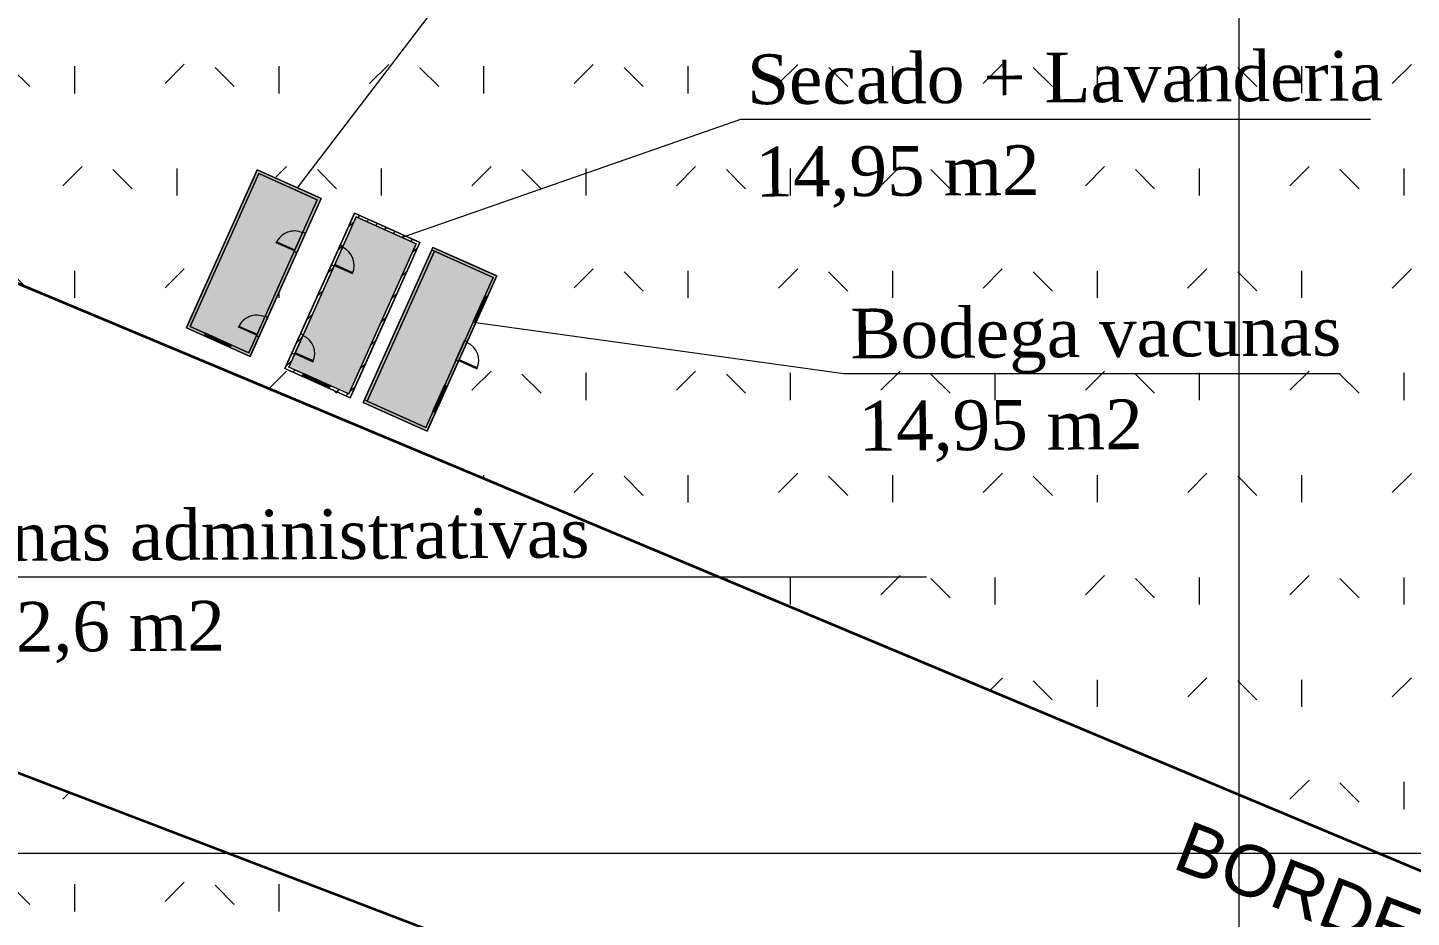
# Model space of a CAD drawing. Header units: metres. Extents: x -207 to 292, y -187 to 169.
# Drawn here: x 7.2 to 55.81, y 16.67 to 47.93 of the extents above; entities that cross this region are included whole.
import ezdxf

# ---------------------------------------------------------------- set-up
doc = ezdxf.new("R2010")
doc.units = ezdxf.units.M
for name, color, linetype, lineweight in [('A-DOOR', 7, 'Continuous', 9), ('A-FLOR', 7, 'Continuous', 9), ('A-FLOR-PATT', 7, 'Continuous', 9), ('A-GLAZ', 7, 'Continuous', 9), ('A-WALL', 7, 'Continuous', 9), ('ACHURADO', 7, 'Continuous', 9), ('BORDE CAMINO', 7, 'Continuous', 35), ('C-BLDG-PADS', 7, 'Continuous', 9), ('C-TOPO', 7, 'Continuous', 9), ('grilla', 7, 'Continuous', 9)]:
    doc.layers.add(name, color=color, linetype=linetype, lineweight=lineweight)
doc.layers.add('PR10-ARQ-PL-001-Emplazamiento-C-1_dwg', color=7, linetype='Continuous', lineweight=9, true_color=0x767676)
doc.layers.add('TEXTO', color=5, linetype='Continuous', lineweight=9, true_color=0x0000ff)
doc.styles.add('Arial', font='arial.ttf', dxfattribs={"height": 1.792988})
doc.styles.add('Times New Roman', font='times.ttf', dxfattribs={"height": 1.75})

# ---------------------------------------------------------------- blocks, each defined once
blk = doc.blocks.new('Ventana Fija Truebond QT - FCA_N_Ventana Fija 1_00 x 1_00-2126303-PLANTA EMPLAZAMIENTO ACTUALIZADO')
at = {"layer": 'A-GLAZ'}
for p, q in [((-0.5, 0.025), (-0.5, 0.022)), ((0.5, 0.025), (-0.5, 0.025)), ((-0.5, 0.025), (0.5, 0.025)), ((-0.5, 0.022), (-0.5, 0.025)), ((0.5, 0.022), (-0.5, 0.022)), ((0.5, 0.022), (-0.5, 0.022)), ((-0.499, 0.022), (-0.498, 0.024)), ((-0.498, 0.024), (-0.499, 0.022)), ((0.499, 0.022), (-0.499, 0.022)), ((-0.499, 0.022), (0.499, 0.022)), ((0.498, 0.024), (-0.498, 0.024)), ((0.498, 0.024), (-0.498, 0.024)), ((-0.496, 0.01), (-0.497, 0.008)), ((-0.497, 0.008), (-0.496, 0.01)), ((0.497, 0.008), (-0.497, 0.008)), ((0.497, 0.008), (-0.497, 0.008)), ((-0.496, 0.024), (-0.496, 0.01)), ((0.496, 0.024), (-0.496, 0.024)), ((-0.496, 0.024), (0.496, 0.024)), ((-0.496, 0.01), (-0.496, 0.024)), ((0.496, 0.01), (-0.496, 0.01)), ((-0.496, 0.01), (0.496, 0.01)), ((-0.494, 0.008), (-0.494, 0.009)), ((-0.494, 0.009), (-0.494, -0.001)), ((0.494, 0.009), (-0.494, 0.009)), ((-0.494, 0.009), (-0.494, 0.008)), ((-0.494, 0.009), (0.494, 0.009)), ((-0.494, -0.001), (-0.494, 0.009)), ((0.494, 0.008), (-0.494, 0.008)), ((-0.494, 0.008), (0.494, 0.008)), ((-0.485, 0.008), (-0.484, 0.009)), ((-0.484, 0.009), (-0.485, 0.008)), ((-0.485, 0), (-0.485, 0.008)), ((0.485, 0.008), (-0.485, 0.008)), ((-0.485, 0.008), (-0.485, 0)), ((-0.485, 0.008), (0.485, 0.008)), ((-0.484, -0.001), (-0.485, 0)), ((0.485, 0), (-0.485, 0)), ((-0.485, 0), (-0.484, -0.001)), ((-0.485, 0), (0.485, 0)), ((-0.484, 0.009), (-0.484, 0.008)), ((0.484, 0.009), (-0.484, 0.009)), ((-0.484, 0.009), (0.484, 0.009)), ((-0.484, 0.008), (-0.484, 0.009)), ((0.484, 0.008), (-0.484, 0.008)), ((0.484, 0.008), (-0.484, 0.008)), ((-0.482, 0.01), (-0.482, 0.024)), ((0.482, 0.024), (-0.482, 0.024)), ((0.482, 0.024), (-0.482, 0.024)), ((-0.482, 0.024), (-0.482, 0.01)), ((-0.481, 0.008), (-0.482, 0.01)), ((0.482, 0.01), (-0.482, 0.01)), ((-0.482, 0.01), (-0.481, 0.008)), ((-0.482, 0.01), (0.482, 0.01)), ((0.481, 0.008), (-0.481, 0.008)), ((-0.481, 0.008), (0.481, 0.008)), ((-0.465, 0.022), (-0.466, 0.022)), ((-0.466, 0.022), (-0.466, 0.018)), ((0.466, 0.022), (-0.466, 0.022)), ((-0.466, 0.022), (-0.465, 0.022)), ((-0.466, 0.022), (0.466, 0.022)), ((-0.466, 0.018), (-0.466, 0.022)), ((-0.466, -0.006), (-0.466, 0.018)), ((-0.466, 0.018), (-0.466, -0.006)), ((-0.466, 0.018), (0.466, 0.018)), ((-0.466, 0.018), (0.466, 0.018)), ((-0.466, 0.018), (-0.465, 0.017)), ((0.466, 0.018), (-0.466, 0.018)), ((-0.466, 0.018), (0.466, 0.018)), ((-0.465, 0.017), (-0.466, 0.018)), ((-0.465, 0.024), (-0.465, 0.022)), ((0.465, 0.024), (-0.465, 0.024)), ((-0.465, 0.024), (0.465, 0.024)), ((-0.465, 0.022), (-0.465, 0.024)), ((0.465, 0.022), (-0.465, 0.022)), ((-0.465, 0.022), (0.465, 0.022)), ((0.465, 0.017), (-0.465, 0.017)), ((0.465, 0.017), (-0.465, 0.017)), ((-0.463, 0.017), (-0.463, 0.018)), ((0.463, 0.018), (-0.463, 0.018)), ((0.463, 0.018), (-0.463, 0.018)), ((-0.463, 0.018), (-0.463, 0.017)), ((0.463, 0.017), (-0.463, 0.017)), ((-0.463, 0.017), (0.463, 0.017)), ((-0.462, 0.018), (-0.462, 0.016)), ((0.462, 0.018), (-0.462, 0.018)), ((-0.462, 0.018), (0.462, 0.018)), ((-0.462, 0.016), (-0.462, 0.018)), ((0.462, 0.016), (-0.462, 0.016)), ((0.462, 0.016), (-0.462, 0.016)), ((-0.461, 0.016), (-0.461, 0.018)), ((0.461, 0.018), (-0.461, 0.018)), ((0.461, 0.018), (-0.461, 0.018)), ((-0.461, 0.018), (-0.461, 0.016)), ((0.461, 0.016), (-0.461, 0.016)), ((-0.461, 0.016), (0.461, 0.016)), ((-0.46, 0.018), (-0.459, 0.016)), ((0.46, 0.018), (-0.46, 0.018)), ((-0.46, 0.018), (0.46, 0.018)), ((-0.459, 0.016), (-0.46, 0.018)), ((-0.458, 0.016), (-0.459, 0.018)), ((0.459, 0.018), (-0.459, 0.018)), ((0.459, 0.018), (-0.459, 0.018)), ((-0.459, 0.018), (-0.458, 0.016)), ((0.459, 0.016), (-0.459, 0.016)), ((0.459, 0.016), (-0.459, 0.016)), ((-0.458, 0.022), (-0.458, 0.025)), ((0.458, 0.025), (-0.458, 0.025)), ((0.458, 0.025), (-0.458, 0.025)), ((-0.458, 0.025), (-0.458, 0.022)), ((0.458, 0.022), (-0.458, 0.022)), ((-0.458, 0.022), (0.458, 0.022)), ((0.458, 0.016), (-0.458, 0.016)), ((-0.458, 0.016), (0.458, 0.016)), ((-0.455, 0.017), (-0.457, 0.022)), ((0.457, 0.022), (-0.457, 0.022)), ((0.457, 0.022), (-0.457, 0.022)), ((-0.457, 0.022), (-0.455, 0.017)), ((-0.457, 0.018), (-0.457, 0.017)), ((0.457, 0.018), (-0.457, 0.018)), ((-0.457, 0.018), (0.457, 0.018)), ((-0.457, 0.017), (-0.457, 0.018)), ((-0.457, 0.017), (-0.455, 0.017)), ((0.457, 0.017), (-0.457, 0.017)), ((-0.457, 0.017), (0.457, 0.017)), ((-0.455, 0.017), (-0.457, 0.017)), ((0.455, 0.017), (-0.455, 0.017)), ((-0.455, 0.017), (0.455, 0.017)), ((0.455, 0.017), (0.457, 0.022)), ((0.455, 0.017), (0.457, 0.022)), ((0.457, 0.017), (0.455, 0.017)), ((0.457, 0.017), (0.455, 0.017)), ((0.457, 0.018), (0.457, 0.017)), ((0.457, 0.018), (0.457, 0.017)), ((0.458, 0.022), (0.458, 0.025)), ((0.458, 0.022), (0.458, 0.025)), ((0.458, 0.016), (0.459, 0.018)), ((0.458, 0.016), (0.459, 0.018)), ((0.46, 0.018), (0.459, 0.016)), ((0.46, 0.018), (0.459, 0.016)), ((0.461, 0.016), (0.461, 0.018)), ((0.461, 0.016), (0.461, 0.018)), ((0.462, 0.018), (0.462, 0.016)), ((0.462, 0.018), (0.462, 0.016)), ((0.463, 0.017), (0.463, 0.018)), ((0.463, 0.017), (0.463, 0.018)), ((0.465, 0.024), (0.465, 0.022)), ((0.465, 0.024), (0.465, 0.022)), ((0.465, 0.022), (0.466, 0.022)), ((0.465, 0.022), (0.466, 0.022)), ((0.466, 0.018), (0.465, 0.017)), ((0.466, 0.018), (0.465, 0.017)), ((0.466, 0.022), (0.466, 0.018)), ((0.466, 0.022), (0.466, 0.018)), ((0.466, 0.018), (0.466, -0.006)), ((0.466, 0.018), (0.466, -0.006)), ((0.481, 0.008), (0.482, 0.01)), ((0.481, 0.008), (0.482, 0.01)), ((0.482, 0.01), (0.482, 0.024)), ((0.482, 0.01), (0.482, 0.024)), ((0.485, 0.008), (0.484, 0.009)), ((0.484, 0.009), (0.484, 0.008)), ((0.485, 0.008), (0.484, 0.009)), ((0.484, 0.009), (0.484, 0.008)), ((0.484, -0.001), (0.485, 0)), ((0.484, -0.001), (0.485, 0)), ((0.485, 0), (0.485, 0.008)), ((0.485, 0), (0.485, 0.008)), ((0.494, 0.008), (0.494, 0.009)), ((0.494, 0.009), (0.494, -0.001)), ((0.494, 0.008), (0.494, 0.009)), ((0.494, 0.009), (0.494, -0.001)), ((0.496, 0.024), (0.496, 0.01)), ((0.496, 0.024), (0.496, 0.01)), ((0.496, 0.01), (0.497, 0.008)), ((0.496, 0.01), (0.497, 0.008)), ((0.499, 0.022), (0.498, 0.024)), ((0.499, 0.022), (0.498, 0.024)), ((0.5, 0.025), (0.5, 0.022)), ((0.5, 0.025), (0.5, 0.022)), ((-0.5, -0.023), (-0.5, -0.025)), ((0.5, -0.023), (-0.5, -0.023)), ((-0.5, -0.023), (0.5, -0.023)), ((-0.5, -0.025), (-0.5, -0.023)), ((-0.5, -0.025), (0.5, -0.025)), ((0.5, -0.025), (-0.5, -0.025)), ((-0.499, -0.024), (-0.499, -0.023)), ((0.499, -0.023), (-0.499, -0.023)), ((0.499, -0.023), (-0.499, -0.023)), ((-0.499, -0.023), (-0.499, -0.024)), ((0.499, -0.024), (-0.499, -0.024)), ((-0.499, -0.024), (0.499, -0.024)), ((-0.497, 0), (-0.496, -0.002)), ((0.497, 0), (-0.497, 0)), ((-0.497, 0), (0.497, 0)), ((-0.496, -0.002), (-0.497, 0)), ((-0.496, -0.002), (-0.496, -0.024)), ((0.496, -0.002), (-0.496, -0.002)), ((-0.496, -0.002), (0.496, -0.002)), ((-0.496, -0.024), (-0.496, -0.002)), ((0.496, -0.024), (-0.496, -0.024)), ((0.496, -0.024), (-0.496, -0.024)), ((-0.494, -0.001), (-0.494, 0)), ((0.494, 0), (-0.494, 0)), ((0.494, 0), (-0.494, 0)), ((-0.494, 0), (-0.494, -0.001)), ((0.494, -0.001), (-0.494, -0.001)), ((-0.494, -0.001), (0.494, -0.001)), ((-0.484, 0), (-0.484, -0.001)), ((0.484, 0), (-0.484, 0)), ((-0.484, 0), (0.484, 0)), ((-0.484, -0.001), (-0.484, 0)), ((0.484, -0.001), (-0.484, -0.001)), ((-0.484, -0.001), (0.484, -0.001)), ((-0.482, -0.004), (-0.481, 0)), ((-0.481, 0), (-0.482, -0.004)), ((0.482, -0.004), (-0.482, -0.004)), ((-0.482, -0.004), (0.482, -0.004)), ((0.481, 0), (-0.481, 0)), ((0.481, 0), (-0.481, 0)), ((-0.481, -0.007), (-0.479, -0.006)), ((-0.479, -0.006), (-0.481, -0.007)), ((-0.48, -0.009), (-0.481, -0.007)), ((0.481, -0.007), (-0.481, -0.007)), ((-0.481, -0.007), (-0.48, -0.009)), ((-0.481, -0.007), (0.481, -0.007)), ((-0.478, -0.01), (-0.48, -0.009)), ((0.48, -0.009), (-0.48, -0.009)), ((-0.48, -0.009), (-0.478, -0.01)), ((-0.48, -0.009), (0.48, -0.009)), ((-0.479, -0.006), (-0.479, -0.007)), ((0.479, -0.006), (-0.479, -0.006)), ((-0.479, -0.006), (0.479, -0.006)), ((-0.479, -0.007), (-0.479, -0.006)), ((-0.479, -0.007), (-0.477, -0.007)), ((0.479, -0.007), (-0.479, -0.007)), ((-0.479, -0.007), (0.479, -0.007)), ((-0.477, -0.007), (-0.479, -0.007)), ((0.478, -0.01), (-0.478, -0.01)), ((-0.478, -0.01), (0.478, -0.01)), ((-0.478, -0.025), (-0.477, -0.025)), ((0.478, -0.025), (-0.478, -0.025)), ((-0.478, -0.025), (0.478, -0.025)), ((-0.477, -0.025), (-0.478, -0.025)), ((-0.477, -0.007), (-0.477, -0.004)), ((0.477, -0.004), (-0.477, -0.004)), ((0.477, -0.004), (-0.477, -0.004)), ((-0.477, -0.004), (-0.477, -0.007)), ((0.477, -0.007), (-0.477, -0.007)), ((-0.477, -0.007), (0.477, -0.007)), ((-0.477, -0.025), (-0.477, -0.025)), ((0.477, -0.025), (-0.477, -0.025)), ((0.477, -0.025), (-0.477, -0.025)), ((0.477, -0.025), (-0.477, -0.025)), ((-0.477, -0.025), (0.477, -0.025)), ((-0.477, -0.025), (-0.477, -0.025)), ((-0.466, -0.006), (-0.468, -0.007)), ((-0.468, -0.007), (-0.466, -0.006)), ((-0.468, -0.007), (-0.468, -0.007)), ((0.468, -0.007), (-0.468, -0.007)), ((-0.468, -0.007), (-0.462, -0.01)), ((0.468, -0.007), (-0.468, -0.007)), ((-0.468, -0.007), (0.468, -0.007)), ((-0.468, -0.007), (-0.468, -0.007)), ((-0.468, -0.007), (0.468, -0.007)), ((-0.462, -0.01), (-0.468, -0.007)), ((-0.465, -0.006), (-0.466, -0.005)), ((-0.466, -0.005), (-0.466, -0.006)), ((0.466, -0.005), (-0.466, -0.005)), ((-0.466, -0.005), (-0.465, -0.006)), ((-0.466, -0.005), (0.466, -0.005)), ((-0.466, -0.006), (-0.466, -0.005)), ((-0.466, -0.006), (0.466, -0.006)), ((0.466, -0.006), (-0.466, -0.006)), ((0.466, -0.006), (-0.466, -0.006)), ((-0.466, -0.006), (0.466, -0.006)), ((-0.465, -0.006), (-0.465, -0.006)), ((0.465, -0.006), (-0.465, -0.006)), ((0.465, -0.006), (-0.465, -0.006)), ((-0.465, -0.006), (0.465, -0.006)), ((-0.465, -0.006), (-0.465, -0.006)), ((-0.465, -0.006), (0.465, -0.006)), ((-0.462, -0.005), (-0.462, -0.006)), ((0.462, -0.005), (-0.462, -0.005)), ((-0.462, -0.005), (0.462, -0.005)), ((-0.462, -0.006), (-0.462, -0.005)), ((0.462, -0.006), (-0.462, -0.006)), ((0.462, -0.006), (-0.462, -0.006)), ((0.462, -0.01), (-0.462, -0.01)), ((0.462, -0.01), (-0.462, -0.01)), ((-0.46, -0.006), (-0.46, -0.005)), ((0.46, -0.005), (-0.46, -0.005)), ((0.46, -0.005), (-0.46, -0.005)), ((-0.46, -0.005), (-0.46, -0.006)), ((0.46, -0.006), (-0.46, -0.006)), ((-0.46, -0.006), (0.46, -0.006)), ((-0.457, -0.006), (-0.458, -0.006)), ((0.458, -0.006), (-0.458, -0.006)), ((0.458, -0.006), (-0.458, -0.006)), ((-0.458, -0.006), (-0.457, -0.006)), ((-0.458, -0.025), (-0.458, -0.01)), ((0.458, -0.01), (-0.458, -0.01)), ((0.458, -0.01), (-0.458, -0.01)), ((-0.458, -0.01), (-0.458, -0.025)), ((0.458, -0.025), (-0.458, -0.025)), ((-0.458, -0.025), (0.458, -0.025)), ((-0.457, -0.01), (-0.456, -0.006)), ((0.457, -0.006), (-0.457, -0.006)), ((-0.456, -0.006), (-0.457, -0.01)), ((-0.457, -0.006), (0.457, -0.006)), ((0.457, -0.01), (-0.457, -0.01)), ((-0.457, -0.01), (0.457, -0.01)), ((0.456, -0.006), (-0.456, -0.006)), ((0.456, -0.006), (-0.456, -0.006)), ((0.457, -0.01), (0.456, -0.006)), ((0.457, -0.01), (0.456, -0.006)), ((0.457, -0.006), (0.458, -0.006)), ((0.457, -0.006), (0.458, -0.006)), ((0.458, -0.025), (0.458, -0.01)), ((0.458, -0.025), (0.458, -0.01)), ((0.46, -0.006), (0.46, -0.005)), ((0.46, -0.006), (0.46, -0.005)), ((0.462, -0.005), (0.462, -0.006)), ((0.462, -0.005), (0.462, -0.006)), ((0.468, -0.007), (0.462, -0.01)), ((0.468, -0.007), (0.462, -0.01)), ((0.465, -0.006), (0.466, -0.005)), ((0.465, -0.006), (0.466, -0.005)), ((0.465, -0.006), (0.465, -0.006)), ((0.465, -0.006), (0.465, -0.006)), ((0.466, -0.005), (0.466, -0.006)), ((0.466, -0.005), (0.466, -0.006)), ((0.466, -0.006), (0.468, -0.007)), ((0.466, -0.006), (0.468, -0.007)), ((0.468, -0.007), (0.468, -0.007)), ((0.468, -0.007), (0.468, -0.007)), ((0.477, -0.007), (0.477, -0.004)), ((0.477, -0.007), (0.477, -0.004)), ((0.479, -0.007), (0.477, -0.007)), ((0.479, -0.007), (0.477, -0.007)), ((0.478, -0.025), (0.477, -0.025)), ((0.477, -0.025), (0.477, -0.025)), ((0.478, -0.025), (0.477, -0.025)), ((0.477, -0.025), (0.477, -0.025)), ((0.478, -0.01), (0.48, -0.009)), ((0.478, -0.01), (0.48, -0.009)), ((0.481, -0.007), (0.479, -0.006)), ((0.479, -0.006), (0.479, -0.007)), ((0.481, -0.007), (0.479, -0.006)), ((0.479, -0.006), (0.479, -0.007)), ((0.48, -0.009), (0.481, -0.007)), ((0.48, -0.009), (0.481, -0.007)), ((0.482, -0.004), (0.481, 0)), ((0.482, -0.004), (0.481, 0)), ((0.484, 0), (0.484, -0.001)), ((0.484, 0), (0.484, -0.001)), ((0.494, -0.001), (0.494, 0)), ((0.494, -0.001), (0.494, 0)), ((0.497, 0), (0.496, -0.002)), ((0.497, 0), (0.496, -0.002)), ((0.496, -0.002), (0.496, -0.024)), ((0.496, -0.002), (0.496, -0.024)), ((0.499, -0.024), (0.499, -0.023)), ((0.499, -0.024), (0.499, -0.023)), ((0.5, -0.023), (0.5, -0.025)), ((0.5, -0.023), (0.5, -0.025))]:
    blk.add_line(p, q, dxfattribs=at)
blk = doc.blocks.new('M_Door-Interior-Single-Flush_Panel-Wood - 700 x 2100mm Container-2126936-PLANTA EMPLAZAMIENTO ACTUALIZADO')
at = {"layer": 'A-DOOR'}
for p, q in [((0.35, 0.746825), (0.315, 0.746825)), ((0.315, 0.746825), (0.315, 0.046825)), ((0.35, 0.046825), (0.35, 0.746825)), ((0.315, 0.046825), (0.35, 0.046825))]:
    blk.add_line(p, q, dxfattribs=at)
blk.add_arc((0.35, 0.046825), 0.7, 90, 180, dxfattribs=at)
blk = doc.blocks.new('M_Door-Interior-Single-Flush_Panel-Wood - 700 x 2100mm Container-2127009-PLANTA EMPLAZAMIENTO ACTUALIZADO')
at = {"layer": 'A-DOOR'}
for p, q in [((0.315, -0.046825), (0.35, -0.046825)), ((0.315, -0.746825), (0.315, -0.046825)), ((0.35, -0.046825), (0.35, -0.746825)), ((0.35, -0.746825), (0.315, -0.746825))]:
    blk.add_line(p, q, dxfattribs=at)
blk.add_arc((0.35, -0.046825), 0.7, 180, 270, dxfattribs=at)
blk = doc.blocks.new('YADRAN_LASQUEMAS_ARQ_MO_005_E01_rvt-1-PLANTA EMPLAZAMIENTO ACTUALIZADO')
at = {"layer": 'A-FLOR-PATT', "lineweight": 5, "true_color": 0xc0c0c0}
h = blk.add_hatch(color=9, dxfattribs=at)
h.paths.add_polyline_path([(15.019, 36.371), (17.51, 41.926), (15.268, 42.931), (12.777, 37.376), (14.724, 36.503)])
h.paths.add_polyline_path([(14.968, 36.503), (12.909, 37.427), (15.319, 42.799), (17.378, 41.876), (15.017, 36.611)])
blk.add_hatch(color=9, dxfattribs=at).paths.add_polyline_path([(14.968, 36.503), (17.378, 41.876), (15.319, 42.799), (12.909, 37.427)])
h = blk.add_hatch(color=9, dxfattribs=at)
h.paths.add_polyline_path([(21.235, 33.748), (23.681, 39.203), (21.44, 40.208), (18.993, 34.754)])
h.paths.add_polyline_path([(18.483, 35.057), (20.848, 40.329), (18.739, 41.275), (16.374, 36.003), (17.474, 35.509)])
at = {"layer": 'A-FLOR'}
for p, q in [((12.777, 37.376), (15.268, 42.931)), ((15.268, 42.931), (12.777, 37.376)), ((12.909, 37.427), (15.319, 42.799)), ((15.319, 42.799), (12.909, 37.427)), ((15.268, 42.931), (17.51, 41.926)), ((17.51, 41.926), (15.268, 42.931)), ((15.319, 42.799), (17.378, 41.876)), ((17.378, 41.876), (15.319, 42.799)), ((17.378, 41.876), (14.968, 36.503)), ((14.968, 36.503), (17.378, 41.876)), ((17.51, 41.926), (15.019, 36.371)), ((15.019, 36.371), (17.51, 41.926)), ((16.374, 36.003), (18.739, 41.275)), ((18.739, 41.275), (16.374, 36.003)), ((16.374, 36.003), (18.739, 41.275)), ((18.739, 41.275), (16.374, 36.003)), ((18.739, 41.275), (20.848, 40.329)), ((20.848, 40.329), (18.739, 41.275)), ((18.739, 41.275), (20.848, 40.329)), ((20.848, 40.329), (18.739, 41.275)), ((20.848, 40.329), (18.483, 35.057)), ((18.483, 35.057), (20.848, 40.329)), ((20.848, 40.329), (18.483, 35.057)), ((18.483, 35.057), (20.848, 40.329)), ((18.993, 34.754), (21.44, 40.208)), ((21.44, 40.208), (18.993, 34.754)), ((21.44, 40.208), (18.993, 34.754)), ((19.034, 34.845), (21.399, 40.117)), ((21.399, 40.117), (21.44, 40.208)), ((21.44, 40.208), (23.681, 39.203)), ((23.681, 39.203), (21.44, 40.208)), ((21.44, 40.208), (23.59, 39.244)), ((23.681, 39.203), (21.44, 40.208)), ((23.681, 39.203), (21.235, 33.748)), ((21.235, 33.748), (23.681, 39.203)), ((21.235, 33.748), (23.681, 39.203)), ((23.681, 39.203), (21.276, 33.84)), ((23.59, 39.244), (23.681, 39.203)), ((14.968, 36.503), (12.909, 37.427)), ((12.909, 37.427), (14.968, 36.503)), ((15.019, 36.371), (12.777, 37.376)), ((12.777, 37.376), (15.019, 36.371)), ((18.483, 35.057), (16.374, 36.003)), ((16.374, 36.003), (18.483, 35.057)), ((18.483, 35.057), (16.374, 36.003)), ((16.374, 36.003), (18.483, 35.057)), ((18.993, 34.754), (19.034, 34.845)), ((21.235, 33.748), (18.993, 34.754)), ((18.993, 34.754), (21.235, 33.748)), ((21.235, 33.748), (18.993, 34.754)), ((18.993, 34.754), (21.235, 33.748)), ((21.276, 33.84), (21.235, 33.748))]:
    blk.add_line(p, q, dxfattribs=at)
at = {"layer": 'A-WALL'}
for p, q in [((15.228, 42.84), (12.818, 37.468)), ((12.818, 37.468), (15.228, 42.84)), ((12.909, 37.427), (15.319, 42.799)), ((15.319, 42.799), (12.909, 37.427)), ((15.228, 42.84), (15.268, 42.931)), ((15.268, 42.931), (15.228, 42.84)), ((17.419, 41.967), (15.268, 42.931)), ((15.268, 42.931), (17.419, 41.967)), ((15.319, 42.799), (17.378, 41.876)), ((17.378, 41.876), (15.319, 42.799)), ((17.378, 41.876), (14.968, 36.503)), ((14.968, 36.503), (17.378, 41.876)), ((15.059, 36.462), (17.51, 41.926)), ((17.51, 41.926), (15.059, 36.462)), ((17.419, 41.967), (17.51, 41.926)), ((17.51, 41.926), (17.419, 41.967)), ((18.647, 41.316), (16.283, 36.044)), ((16.283, 36.044), (18.647, 41.316)), ((18.647, 41.316), (18.688, 41.407)), ((18.688, 41.407), (18.647, 41.316)), ((20.888, 40.42), (18.688, 41.407)), ((18.688, 41.407), (20.888, 40.42)), ((16.374, 36.003), (18.739, 41.275)), ((18.739, 41.275), (16.374, 36.003)), ((18.739, 41.275), (20.848, 40.329)), ((20.848, 40.329), (18.739, 41.275)), ((16.564, 40.06), (16.871, 40.745)), ((16.871, 40.745), (16.564, 40.06)), ((16.655, 40.02), (16.962, 40.704)), ((16.962, 40.704), (16.655, 40.02)), ((16.871, 40.745), (16.962, 40.704)), ((16.871, 40.745), (16.962, 40.704)), ((18.574, 35.016), (20.98, 40.379)), ((20.98, 40.379), (18.574, 35.016)), ((20.888, 40.42), (20.98, 40.379)), ((20.98, 40.379), (20.888, 40.42)), ((16.655, 40.02), (16.564, 40.06)), ((16.564, 40.06), (16.655, 40.02)), ((17.873, 39.589), (18.18, 40.274)), ((18.18, 40.274), (17.873, 39.589)), ((17.964, 39.548), (18.271, 40.233)), ((18.271, 40.233), (17.964, 39.548)), ((18.271, 40.233), (18.18, 40.274)), ((18.18, 40.274), (18.271, 40.233)), ((20.848, 40.329), (18.483, 35.057)), ((18.483, 35.057), (20.848, 40.329)), ((21.399, 40.117), (19.034, 34.845)), ((19.034, 34.845), (21.399, 40.117)), ((19.126, 34.804), (21.49, 40.076)), ((21.49, 40.076), (19.126, 34.804)), ((21.399, 40.117), (21.44, 40.208)), ((21.399, 40.117), (21.44, 40.208)), ((21.399, 40.117), (21.49, 40.076)), ((23.59, 39.244), (21.44, 40.208)), ((21.44, 40.208), (23.59, 39.244)), ((21.49, 40.076), (23.549, 39.153)), ((23.549, 39.153), (21.49, 40.076)), ((17.964, 39.548), (17.873, 39.589)), ((17.873, 39.589), (17.964, 39.548)), ((23.549, 39.153), (21.184, 33.881)), ((21.184, 33.881), (23.549, 39.153)), ((21.276, 33.84), (23.681, 39.203)), ((23.681, 39.203), (21.276, 33.84)), ((23.59, 39.244), (23.681, 39.203)), ((23.59, 39.244), (23.681, 39.203)), ((23.26, 38.507), (22.85, 37.595)), ((22.85, 37.595), (23.26, 38.507)), ((23.351, 38.467), (22.942, 37.554)), ((22.942, 37.554), (23.351, 38.467)), ((23.26, 38.507), (23.351, 38.467)), ((23.351, 38.467), (23.26, 38.507)), ((12.777, 37.376), (12.818, 37.468)), ((12.818, 37.468), (12.777, 37.376)), ((14.968, 36.503), (12.909, 37.427)), ((12.909, 37.427), (14.968, 36.503)), ((15.236, 37.099), (15.543, 37.784)), ((15.543, 37.784), (15.236, 37.099)), ((15.327, 37.059), (15.634, 37.743)), ((15.634, 37.743), (15.327, 37.059)), ((15.543, 37.784), (15.634, 37.743)), ((15.543, 37.784), (15.634, 37.743)), ((22.942, 37.554), (22.85, 37.595)), ((22.942, 37.554), (22.85, 37.595)), ((12.777, 37.376), (15.019, 36.371)), ((15.019, 36.371), (12.777, 37.376)), ((13.404, 37.095), (13.445, 37.187)), ((13.445, 37.187), (13.404, 37.095)), ((13.404, 37.095), (14.316, 36.686)), ((14.316, 36.686), (13.404, 37.095)), ((13.445, 37.187), (14.357, 36.777)), ((14.357, 36.777), (13.445, 37.187)), ((15.327, 37.059), (15.236, 37.099)), ((15.236, 37.099), (15.327, 37.059)), ((16.484, 36.491), (16.791, 37.176)), ((16.791, 37.176), (16.484, 36.491)), ((16.575, 36.45), (16.882, 37.135)), ((16.882, 37.135), (16.575, 36.45)), ((16.882, 37.135), (16.791, 37.176)), ((16.791, 37.176), (16.882, 37.135)), ((14.357, 36.777), (14.316, 36.686)), ((14.357, 36.777), (14.316, 36.686)), ((15.059, 36.462), (15.019, 36.371)), ((15.019, 36.371), (15.059, 36.462)), ((16.575, 36.45), (16.484, 36.491)), ((16.484, 36.491), (16.575, 36.45)), ((22.245, 36.246), (22.552, 36.93)), ((22.552, 36.93), (22.245, 36.246)), ((22.337, 36.205), (22.643, 36.889)), ((22.643, 36.889), (22.337, 36.205)), ((22.643, 36.889), (22.552, 36.93)), ((22.552, 36.93), (22.643, 36.889)), ((16.242, 35.952), (16.283, 36.044)), ((16.283, 36.044), (16.242, 35.952)), ((18.483, 35.057), (16.374, 36.003)), ((16.374, 36.003), (18.483, 35.057)), ((22.337, 36.205), (22.245, 36.246)), ((22.245, 36.246), (22.337, 36.205)), ((16.242, 35.952), (18.533, 34.925)), ((18.533, 34.925), (16.242, 35.952)), ((16.848, 35.68), (16.889, 35.772)), ((16.848, 35.68), (16.889, 35.772)), ((17.761, 35.271), (16.848, 35.68)), ((16.848, 35.68), (17.761, 35.271)), ((17.802, 35.362), (16.889, 35.772)), ((16.889, 35.772), (17.802, 35.362)), ((17.802, 35.362), (17.761, 35.271)), ((17.761, 35.271), (17.802, 35.362)), ((18.574, 35.016), (18.533, 34.925)), ((18.533, 34.925), (18.574, 35.016)), ((21.849, 35.361), (21.439, 34.449)), ((21.439, 34.449), (21.849, 35.361)), ((21.94, 35.32), (21.531, 34.408)), ((21.531, 34.408), (21.94, 35.32)), ((21.849, 35.361), (21.94, 35.32)), ((21.94, 35.32), (21.849, 35.361)), ((18.993, 34.754), (19.034, 34.845)), ((18.993, 34.754), (19.034, 34.845)), ((18.993, 34.754), (21.235, 33.748)), ((21.235, 33.748), (18.993, 34.754)), ((19.126, 34.804), (19.034, 34.845)), ((21.184, 33.881), (19.126, 34.804)), ((19.126, 34.804), (21.184, 33.881)), ((21.531, 34.408), (21.439, 34.449)), ((21.531, 34.408), (21.439, 34.449)), ((21.276, 33.84), (21.235, 33.748)), ((21.276, 33.84), (21.235, 33.748))]:
    blk.add_line(p, q, dxfattribs=at)
at = {"layer": 'A-DOOR', "lineweight": 9, "rotation": 245.8434647352038}
for name, p in [('M_Door-Interior-Single-Flush_Panel-Wood - 700 x 2100mm Container-2127009-PLANTA EMPLAZAMIENTO ACTUALIZADO', (16.76, 40.383)), ('M_Door-Interior-Single-Flush_Panel-Wood - 700 x 2100mm Container-2126936-PLANTA EMPLAZAMIENTO ACTUALIZADO', (18.075, 39.91)), ('M_Door-Interior-Single-Flush_Panel-Wood - 700 x 2100mm Container-2127009-PLANTA EMPLAZAMIENTO ACTUALIZADO', (15.432, 37.422)), ('M_Door-Interior-Single-Flush_Panel-Wood - 700 x 2100mm Container-2126936-PLANTA EMPLAZAMIENTO ACTUALIZADO', (16.686, 36.812)), ('M_Door-Interior-Single-Flush_Panel-Wood - 700 x 2100mm Container-2126936-PLANTA EMPLAZAMIENTO ACTUALIZADO', (22.447, 36.566))]:
    blk.add_blockref(name, p, dxfattribs=at)
at = {"layer": 'A-GLAZ', "lineweight": 9}
for p, rotation in [((23.101, 38.031), 245.8434647352038), ((13.881, 36.936), 335.8434647352037), ((17.325, 35.521), 155.8434647352037), ((21.69, 34.885), 245.8434647352038)]:
    blk.add_blockref('Ventana Fija Truebond QT - FCA_N_Ventana Fija 1_00 x 1_00-2126303-PLANTA EMPLAZAMIENTO ACTUALIZADO', p, dxfattribs=dict(at, rotation=rotation))
blk = doc.blocks.new('PR10-ARQ-PL-001-Emplazamiento-C-1_dwg-674643-PLANTA EMPLAZAMIENTO ACTUALIZADO')
at = {"lineweight": 9, "true_color": 0x0000ff}
h = blk.add_hatch(dxfattribs=at)
h.set_pattern_fill('FP_4', color=5, style=0, pattern_type=2)
h.set_pattern_definition([(45, (0, 0), (-0.2245064, 0.2245064), [])])
h.paths.add_polyline_path([(18.533, 34.925), (20.98, 40.379), (18.688, 41.407), (16.242, 35.952), (18.483, 34.947)])
h.paths.add_polyline_path([(18.483, 35.057), (16.374, 36.003), (18.739, 41.275), (20.848, 40.329), (18.686, 35.509)])
at = {"layer": 'ACHURADO'}
h = blk.add_hatch(dxfattribs=at)
h.set_pattern_fill('FP_1', color=256, style=0, pattern_type=2)
h.set_pattern_definition([(90, (-655750.258, -5498481.082), (-3.592, 3.592), [0.9525, -6.232]), (45, (-655750.258, -5498481.082), (-3.5921024484, 3.5921024484), [0.9525, -4.127]), (135, (-655750.258, -5498481.082), (-3.5921024484, -3.5921024484), [0.9525, -4.127])])
h.paths.add_polyline_path([(59.041, -16.039), (59.364, -16.033), (59.687, -16.016), (60.008, -15.986), (60.647, -15.89), (60.963, -15.823), (61.276, -15.745), (61.586, -15.654), (61.893, -15.552), (62.195, -15.438), (62.493, -15.313), (62.785, -15.176), (63.072, -15.028), (63.354, -14.87), (63.629, -14.701), (63.929, -14.498), (64.158, -14.331), (64.412, -14.131), (64.658, -13.922), (64.896, -13.704), (65.124, -13.389), (65.342, -13.067), (65.748, -12.404), (65.934, -12.064), (66.111, -11.717), (66.276, -11.365), (66.43, -11.009), (66.573, -10.647), (66.704, -10.282), (66.824, -9.912), (66.932, -9.539), (67.114, -8.783), (67.186, -8.401), (67.247, -8.017), (67.296, -7.632), (67.332, -7.245), (67.357, -6.857), (67.369, -6.469), (67.369, -6.08), (67.357, -5.692), (67.333, -5.304), (67.296, -4.917), (67.248, -4.531), (67.145, -4.229), (67.031, -3.931), (66.905, -3.637), (66.768, -3.349), (66.62, -3.066), (66.46, -2.79), (66.289, -2.52), (66.108, -2.257), (65.917, -2.001), (65.716, -1.754), (65.505, -1.514), (65.285, -1.283), (65.055, -1.06), (64.817, -0.847), (64.571, -0.644), (64.318, -0.45), (64.056, -0.267), (63.788, -0.094), (63.513, 0.068), (63.231, 0.219), (62.944, 0.359), (62.652, 0.487), (62.355, 0.604), (62.053, 0.709), (61.748, 0.802), (61.439, 0.883), (5.169, 22.379), (4.873, 21.694), (5.024, 21.629), (4.838, 21.197), (4.475, 21.353), (4.661, 21.785), (5.064, 22.42), (-8.141, 27.464), (-11.428, 19.295), (-11.308, 19.263), (-10.055, 22.413), (17.624, 11.442), (13.769, 2.141), (23.162, -1.582), (22.598, -2.976), (22.412, -2.902), (22.901, -1.694), (13.506, 2.03), (17.362, 11.331), (-9.943, 22.154), (-11.202, 18.99), (-12.658, 19.567), (-15.42, 12.653), (12.68, 1.43), (12.748, 1.614), (12.594, 1.671), (12.757, 2.112), (13.128, 1.975), (12.965, 1.534), (12.865, 1.357), (13.051, 1.282), (13.056, 1.293), (18.049, -1.169), (18.54, -1.447), (19.037, -1.715), (19.539, -1.974), (20.045, -2.224), (20.557, -2.464), (21.072, -2.694), (21.592, -2.915), (22.116, -3.125), (22.643, -3.326), (56.499, -15.638), (56.809, -15.73), (57.121, -15.811), (57.437, -15.879), (57.755, -15.936), (58.075, -15.98), (58.396, -16.012), (58.719, -16.031)])
h.paths.add_polyline_path([(59.435, -14.371), (59.32, -14.791), (59.507, -14.398), (59.652, -14.451), (59.815, -14.011), (59.445, -13.873), (59.281, -14.314)])
h.paths.add_polyline_path([(59.169, -15.31), (59.097, -15.283), (59.474, -14.266), (59.451, -14.243), (59.426, -14.184), (59.426, -14.151), (59.45, -14.091), (59.5, -14.051), (59.531, -14.042), (59.596, -14.048), (59.624, -14.063), (59.666, -14.112), (59.678, -14.176), (59.657, -14.237), (59.609, -14.279), (59.546, -14.293), (59.47, -14.498)])
h.paths.add_polyline_path([(4.383, 63.836), (3.539, 60.674), (-14.168, 65.398), (-13.344, 68.488), (-11.308, 67.954)])
h.paths.add_polyline_path([(74.079, 11.515), (74.419, 11.517), (74.759, 11.532), (75.098, 11.559), (75.436, 11.598), (75.773, 11.649), (76.107, 11.712), (76.439, 11.787), (76.768, 11.874), (77.093, 11.974), (77.415, 12.084), (77.732, 12.207), (78.045, 12.34), (78.353, 12.485), (78.655, 12.641), (78.952, 12.808), (79.242, 12.985), (79.803, 13.371), (80.072, 13.579), (80.334, 13.796), (87.871, 25.73), (88.01, 26.122), (88.137, 26.518), (88.253, 26.918), (88.357, 27.321), (88.448, 27.727), (88.528, 28.135), (88.596, 28.545), (88.651, 28.958), (88.695, 29.371), (88.726, 29.786), (88.745, 30.202), (88.752, 30.618), (88.747, 31.034), (88.729, 31.449), (88.699, 31.864), (88.657, 32.278), (88.602, 32.691), (88.536, 33.101), (88.457, 33.51), (88.367, 33.916), (88.264, 34.319), (88.15, 34.719), (88.024, 35.116), (87.886, 35.509), (87.738, 35.897), (87.577, 36.28), (87.405, 36.659), (87.223, 37.033), (87.029, 37.401), (86.824, 37.764), (86.297, 38.565), (86.017, 38.954), (85.727, 39.337), (85.428, 39.711), (85.118, 40.078), (84.799, 40.436), (84.471, 40.786), (84.133, 41.127), (83.787, 41.459), (83.432, 41.781), (83.069, 42.094), (82.698, 42.398), (82.318, 42.692), (81.931, 42.975), (81.537, 43.249), (81.136, 43.512), (80.728, 43.764), (80.313, 44.005), (79.466, 44.455), (79.034, 44.662), (78.596, 44.859), (77.219, 45.433), (76.281, 45.811), (75.338, 46.178), (74.048, 46.657), (72.639, 47.151), (71.523, 47.529), (70.56, 47.838), (69.324, 48.214), (67.648, 48.694), (66.591, 48.976), (65.641, 49.218), (64.706, 49.444), (63.72, 49.67), (62.731, 49.884), (61.74, 50.086), (60.746, 50.276), (59.75, 50.454), (58.645, 50.636), (57.752, 50.773), (56.75, 50.915), (47.138, 52.618), (4.383, 63.836), (4.455, 64.106), (-13.253, 68.83), (-13.344, 68.488), (-37.173, 74.741), (-37.73, 74.868), (-38.29, 74.983), (-38.852, 75.087), (-39.416, 75.178), (-39.983, 75.257), (-40.55, 75.324), (-41.119, 75.379), (-41.689, 75.422), (-42.26, 75.452), (-42.831, 75.47), (-43.403, 75.476), (-43.974, 75.469), (-44.546, 75.451), (-45.116, 75.42), (-45.686, 75.377), (-46.29, 75.317), (-46.823, 75.254), (-47.389, 75.174), (-47.953, 75.083), (-48.515, 74.979), (-49.075, 74.863), (-49.632, 74.735), (-50.186, 74.595), (-50.737, 74.444), (-51.285, 74.28), (-51.829, 74.105), (-52.369, 73.919), (-53.282, 73.572), (-53.437, 73.511), (-53.964, 73.29), (-54.486, 73.057), (-55.004, 72.814), (-55.515, 72.559), (-56.744, 71.906), (-57.096, 71.695), (-57.441, 71.473), (-57.779, 71.241), (-58.11, 70.999), (-58.433, 70.746), (-58.748, 70.483), (-59.055, 70.211), (-59.353, 69.929), (-59.642, 69.638), (-59.922, 69.339), (-60.454, 68.714), (-60.704, 68.39), (-60.945, 68.058), (-61.176, 67.718), (-61.395, 67.372), (-61.604, 67.019), (-61.802, 66.66), (-61.87, 66.421), (-61.925, 66.178), (-61.969, 65.934), (-62.001, 65.687), (-62.02, 65.44), (-62.027, 65.191), (-62.022, 64.943), (-62.005, 64.695), (-61.975, 64.448), (-61.933, 64.203), (-61.88, 63.961), (-61.814, 63.721), (-61.736, 63.485), (-61.647, 63.253), (-61.546, 63.026), (-61.435, 62.804), (-61.312, 62.588), (-61.179, 62.378), (-61.036, 62.175), (-60.883, 61.979), (-60.72, 61.792), (-60.549, 61.612), (-60.368, 61.441), (-50.261, 51.92), (-50.001, 51.703), (-49.733, 51.495), (-49.459, 51.296), (-49.178, 51.107), (-48.891, 50.927), (-48.598, 50.756), (-48.299, 50.596), (-47.995, 50.446), (-47.687, 50.305), (-47.373, 50.176), (-47.056, 50.057), (-46.735, 49.949), (-46.41, 49.851), (-36.452, 46.747), (-35.977, 46.589), (-35.734, 46.527), (-35.489, 46.476), (-35.241, 46.437), (-34.992, 46.409), (-34.742, 46.393), (-34.491, 46.388), (-34.241, 46.395), (-33.991, 46.414), (-33.742, 46.445), (-33.495, 46.487), (-33.25, 46.54), (-32.77, 46.681), (-32.535, 46.769), (-32.304, 46.867), (-32.078, 46.975), (-31.858, 47.094), (-31.643, 47.224), (-31.45, 47.401), (-31.249, 47.57), (-31.041, 47.729), (-30.825, 47.877), (-30.602, 48.016), (-30.373, 48.143), (-30.138, 48.26), (-29.898, 48.365), (-29.653, 48.459), (-29.404, 48.541), (-29.152, 48.611), (-28.896, 48.67), (-28.638, 48.716), (-28.378, 48.749), (-28.117, 48.771), (-27.855, 48.78), (-27.593, 48.776), (-27.331, 48.76), (-27.07, 48.732), (-24.049, 48.124), (-23.556, 49.669), (-25.589, 50.294), (-22.166, 61.011), (-15.021, 58.813), (-18.448, 48.083), (-20.309, 48.655), (-20.499, 48.062), (-5.734, 43.445), (-2.274, 54.307), (4.216, 52.278), (0.775, 41.473), (44.657, 23.108), (70.133, 12.433), (70.443, 12.292), (70.757, 12.162), (71.076, 12.044), (71.4, 11.937), (71.726, 11.843), (72.056, 11.759), (72.389, 11.688), (72.724, 11.629), (73.061, 11.583), (73.399, 11.548), (73.739, 11.525)])
h.paths.add_polyline_path([(21.235, 33.748), (18.993, 34.754), (19.006, 34.782), (18.943, 34.811), (21.382, 40.36), (23.596, 39.341), (23.56, 39.258), (23.681, 39.203), (21.238, 33.756)])
h.paths.add_polyline_path([(18.447, 34.97), (16.233, 35.988), (18.672, 41.537), (20.887, 40.519), (20.81, 40.346), (20.848, 40.329), (18.483, 35.052)])
h.paths.add_polyline_path([(15.019, 36.371), (12.777, 37.376), (13.084, 38.06), (15.244, 42.974), (17.51, 41.926), (15.032, 36.401)])
h.paths.add_polyline_path([(2.765, 57.283), (1.587, 57.283), (1.592, 57.399), (1.609, 57.513), (1.637, 57.625), (1.676, 57.735), (1.726, 57.839), (1.785, 57.938), (1.854, 58.031), (1.932, 58.117), (2.018, 58.195), (2.111, 58.263), (2.21, 58.323), (2.314, 58.372), (2.423, 58.411), (2.535, 58.439), (2.65, 58.456), (2.765, 58.456), (2.765, 57.399)])
h.paths.add_polyline_path([(2.765, 56.104), (2.765, 57.283), (3.944, 57.283), (3.939, 57.168), (3.922, 57.053), (3.894, 56.941), (3.85, 56.822), (3.805, 56.727), (3.746, 56.628), (3.677, 56.535), (3.599, 56.45), (3.513, 56.372), (3.42, 56.303), (3.321, 56.244), (3.217, 56.194), (3.108, 56.155), (2.995, 56.127), (2.881, 56.11)])
at = {"lineweight": 9, "flags": 128}
blk.add_lwpolyline([(18.688, 41.407), (20.98, 40.379), (18.533, 34.925), (16.242, 35.952)], close=True, dxfattribs=at)
at = {"layer": 'BORDE CAMINO'}
blk.add_line((61.439, 0.883), (-16.689, 30.73), dxfattribs=at)
at = {"layer": 'BORDE CAMINO', "flags": 128}
blk.add_lwpolyline([(70.133, 12.433), (36.605, 26.482), (0.775, 41.473)], dxfattribs=at)
at = {"layer": 'C-BLDG-PADS', "flags": 128}
blk.add_lwpolyline([(18.688, 41.407), (20.98, 40.379), (18.533, 34.925), (16.242, 35.952)], close=True, dxfattribs=at)
at = {"layer": 'C-TOPO', "flags": 128}
for points in [[(5.067, 39.677), (7.289, 38.747), (8.601, 38.198), (9.126, 37.979), (15.621, 35.262), (18.753, 33.951), (19.34, 33.705), (21.549, 32.781), (28.417, 29.908), (28.741, 29.772), (30.556, 29.013), (30.585, 29.001), (32.269, 28.296), (32.286, 28.289), (34.283, 27.454), (35.481, 26.952), (35.496, 26.947), (36.605, 26.482), (41.522, 24.422), (41.659, 24.365), (41.698, 24.348), (56.147, 18.294)], [(5.067, 39.677), (7.289, 38.747), (8.601, 38.198), (9.126, 37.979), (15.621, 35.262), (18.753, 33.951), (19.34, 33.705), (21.549, 32.781), (28.417, 29.908), (28.741, 29.772), (30.556, 29.013), (30.585, 29.001), (32.269, 28.296), (32.286, 28.289), (34.283, 27.454), (35.481, 26.952), (35.496, 26.947), (36.605, 26.482), (41.522, 24.422), (41.659, 24.365), (41.698, 24.348), (56.147, 18.294)], [(6.438, 21.895), (8.293, 21.186), (9.624, 20.677), (10.095, 20.497), (11.984, 19.776), (13.503, 19.195), (13.943, 19.027), (18.329, 17.352), (18.491, 17.29), (20.992, 16.334)], [(20.992, 16.334), (18.491, 17.29), (18.329, 17.352), (13.943, 19.027), (13.503, 19.195), (11.984, 19.776), (10.095, 20.497), (9.624, 20.677), (8.293, 21.186), (6.438, 21.895), (5.097, 22.407), (-6.351, 26.781), (-6.527, 26.848), (-10.017, 28.181), (-10.174, 28.241), (-11.139, 28.61), (-14.455, 29.876), (-15.923, 30.437), (-16.689, 30.73), (-16.696, 30.713), (-17.098, 29.706)]]:
    blk.add_lwpolyline(points, dxfattribs=at)
blk.add_lwpolyline([(20.98, 40.379), (18.688, 41.407), (20.072, 40.786), (20.98, 40.379), (19.249, 36.52), (18.533, 34.925), (16.242, 35.952), (18.688, 41.407), (16.242, 35.952), (18.688, 41.407), (20.072, 40.786), (20.98, 40.379), (19.249, 36.52), (18.533, 34.925), (16.242, 35.952), (18.533, 34.925), (19.249, 36.52), (20.98, 40.379), (20.072, 40.786), (18.688, 41.407), (16.242, 35.952), (18.533, 34.925)], close=True, dxfattribs=at)
at = {"layer": 'grilla'}
for p, q in [((49.742, 166.258), (49.742, -186.737)), ((-14.071, 18.918), (240.531, 18.918))]:
    blk.add_line(p, q, dxfattribs=at)
at = {"layer": 'TEXTO', "flags": 128}
for points in [[(43.297, 51.752), (23.887, 51.752), (16.674, 42.302)], [(54.374, 44.695), (32.247, 44.695), (20.353, 40.551)], [(53.305, 35.764), (35.87, 35.764), (22.944, 37.56)], [(38.774, 28.617), (0.944, 28.617), (-11.371, 25.74)]]:
    blk.add_lwpolyline(points, dxfattribs=at)
at = {"layer": 'TEXTO', "attachment_point": 1}
for s, insert, char_height, width, rotation, line_spacing_factor, style in [('Secado + Lavanderia', (32.47, 46.985), 1.75, 26.58114, 0.3432, 1.029793, 'Times New Roman'), ('14,95 m2', (32.759, 43.74), 1.75, 11.91644, 0.3432, 1.029793, 'Times New Roman'), ('Bodega vacunas', (36.094, 38.055), 1.75, 20.53497, 0.3432, 1.029793, 'Times New Roman'), ('14,95 m2', (36.382, 34.81), 1.75, 11.91644, 0.3432, 1.029793, 'Times New Roman'), ('Oficinas administrativas', (1.168, 30.908), 1.75, 30.69253, 0.3432, 1.029793, 'Times New Roman'), ('182,6 m2', (4.141, 27.734), 1.75, 11.91644, 0.3432, 1.029793, 'Times New Roman'), ('BORDE CAMINO', (48.003, 20.091), 1.79299, 20.93604, 338.919, 0.941778, 'Arial')]:
    blk.add_mtext(s, dxfattribs=dict(at, insert=insert, char_height=char_height, width=width, rotation=rotation, line_spacing_factor=line_spacing_factor, style=style))

msp = doc.modelspace()

# ---------------------------------------------------------------- linework, layer by layer
at = {"layer": 'C-BLDG-PADS'}
for p, q in [((12.777, 37.376), (15.268, 42.931)), ((15.268, 42.931), (17.51, 41.926)), ((17.51, 41.926), (15.019, 36.371)), ((16.242, 35.952), (18.688, 41.407)), ((18.688, 41.407), (20.98, 40.379)), ((20.98, 40.379), (18.533, 34.925)), ((18.993, 34.754), (21.44, 40.208)), ((21.44, 40.208), (23.681, 39.203)), ((23.681, 39.203), (21.235, 33.748)), ((15.019, 36.371), (12.777, 37.376)), ((18.533, 34.925), (16.242, 35.952)), ((21.235, 33.748), (18.993, 34.754))]:
    msp.add_line(p, q, dxfattribs=at)
at = {"layer": 'C-TOPO'}
for p, q in [((12.777, 37.376), (15.268, 42.931)), ((15.268, 42.931), (12.777, 37.376)), ((15.268, 42.931), (15.077, 42.504)), ((15.268, 42.931), (15.077, 42.504)), ((17.51, 41.926), (15.268, 42.931)), ((15.629, 42.769), (15.268, 42.931)), ((15.629, 42.769), (15.268, 42.931)), ((17.51, 41.926), (15.268, 42.931)), ((15.077, 42.504), (12.777, 37.376)), ((15.077, 42.504), (12.777, 37.376)), ((17.51, 41.926), (15.629, 42.769)), ((17.51, 41.926), (15.629, 42.769)), ((17.51, 41.926), (15.019, 36.371)), ((15.019, 36.371), (17.51, 41.926)), ((15.019, 36.371), (17.51, 41.926)), ((17.51, 41.926), (15.019, 36.371)), ((18.688, 41.407), (16.242, 35.952)), ((18.688, 41.407), (16.242, 35.952)), ((18.688, 41.407), (16.242, 35.952)), ((18.688, 41.407), (16.242, 35.952)), ((18.688, 41.407), (20.072, 40.786)), ((20.072, 40.786), (18.688, 41.407)), ((20.072, 40.786), (18.688, 41.407)), ((18.688, 41.407), (20.98, 40.379)), ((18.533, 34.925), (20.98, 40.379)), ((20.98, 40.379), (19.249, 36.52)), ((19.249, 36.52), (20.98, 40.379)), ((19.249, 36.52), (20.98, 40.379)), ((20.072, 40.786), (20.98, 40.379)), ((20.98, 40.379), (20.072, 40.786)), ((20.98, 40.379), (20.072, 40.786)), ((21.44, 40.208), (18.993, 34.754)), ((21.44, 40.208), (18.993, 34.754)), ((21.44, 40.208), (18.993, 34.754)), ((21.44, 40.208), (18.993, 34.754)), ((21.44, 40.208), (21.605, 40.134)), ((21.605, 40.134), (21.44, 40.208)), ((21.605, 40.134), (21.44, 40.208)), ((21.44, 40.208), (23.681, 39.203)), ((21.605, 40.134), (23.11, 39.459)), ((23.11, 39.459), (21.605, 40.134)), ((23.11, 39.459), (21.605, 40.134)), ((5.067, 39.677), (7.289, 38.747)), ((7.289, 38.747), (5.067, 39.677)), ((23.11, 39.459), (23.681, 39.203)), ((23.681, 39.203), (23.11, 39.459)), ((23.681, 39.203), (23.11, 39.459)), ((21.235, 33.748), (23.681, 39.203)), ((23.681, 39.203), (22.363, 36.264)), ((22.363, 36.264), (23.681, 39.203)), ((22.363, 36.264), (23.681, 39.203)), ((7.289, 38.747), (8.601, 38.198)), ((8.601, 38.198), (7.289, 38.747)), ((8.601, 38.198), (9.126, 37.979)), ((9.126, 37.979), (8.601, 38.198)), ((9.126, 37.979), (15.621, 35.262)), ((15.621, 35.262), (9.126, 37.979)), ((15.019, 36.371), (12.777, 37.376)), ((12.777, 37.376), (15.019, 36.371)), ((12.777, 37.376), (15.019, 36.371)), ((12.777, 37.376), (15.019, 36.371)), ((19.249, 36.52), (18.533, 34.925)), ((18.533, 34.925), (19.249, 36.52)), ((18.533, 34.925), (19.249, 36.52)), ((22.363, 36.264), (21.235, 33.748)), ((21.235, 33.748), (22.363, 36.264)), ((21.235, 33.748), (22.363, 36.264)), ((18.533, 34.925), (16.242, 35.952)), ((16.242, 35.952), (18.533, 34.925)), ((16.242, 35.952), (18.533, 34.925)), ((16.242, 35.952), (18.533, 34.925)), ((15.621, 35.262), (18.753, 33.951)), ((18.753, 33.951), (15.621, 35.262)), ((19.612, 34.476), (18.993, 34.754)), ((18.993, 34.754), (19.612, 34.476)), ((18.993, 34.754), (19.612, 34.476)), ((18.993, 34.754), (21.235, 33.748)), ((21.235, 33.748), (19.612, 34.476)), ((19.612, 34.476), (21.235, 33.748)), ((19.612, 34.476), (21.235, 33.748)), ((18.753, 33.951), (19.34, 33.705)), ((19.34, 33.705), (18.753, 33.951)), ((19.34, 33.705), (21.549, 32.781)), ((21.549, 32.781), (19.34, 33.705)), ((21.549, 32.781), (28.417, 29.908)), ((28.417, 29.908), (21.549, 32.781)), ((28.417, 29.908), (28.741, 29.772)), ((28.741, 29.772), (28.417, 29.908)), ((28.741, 29.772), (30.556, 29.013)), ((30.556, 29.013), (28.741, 29.772)), ((30.556, 29.013), (30.585, 29.001)), ((30.585, 29.001), (30.556, 29.013)), ((30.585, 29.001), (32.269, 28.296)), ((32.269, 28.296), (30.585, 29.001)), ((32.269, 28.296), (32.286, 28.289)), ((32.286, 28.289), (32.269, 28.296)), ((32.286, 28.289), (34.283, 27.454)), ((34.283, 27.454), (32.286, 28.289)), ((34.283, 27.454), (35.481, 26.952)), ((35.481, 26.952), (34.283, 27.454)), ((35.481, 26.952), (35.496, 26.947)), ((35.496, 26.947), (35.481, 26.952)), ((36.605, 26.482), (35.496, 26.947)), ((36.605, 26.482), (35.496, 26.947)), ((36.605, 26.482), (41.522, 24.422)), ((36.605, 26.482), (41.522, 24.422)), ((41.522, 24.422), (41.659, 24.365)), ((41.659, 24.365), (41.522, 24.422)), ((41.659, 24.365), (41.698, 24.348)), ((41.698, 24.348), (41.659, 24.365)), ((41.698, 24.348), (56.147, 18.294)), ((56.147, 18.294), (41.698, 24.348)), ((8.293, 21.186), (6.438, 21.895)), ((6.438, 21.895), (8.293, 21.186)), ((9.624, 20.677), (8.293, 21.186)), ((8.293, 21.186), (9.624, 20.677)), ((10.095, 20.497), (9.624, 20.677)), ((9.624, 20.677), (10.095, 20.497)), ((11.984, 19.776), (10.095, 20.497)), ((10.095, 20.497), (11.984, 19.776)), ((13.503, 19.195), (11.984, 19.776)), ((11.984, 19.776), (13.503, 19.195)), ((13.943, 19.027), (13.503, 19.195)), ((13.503, 19.195), (13.943, 19.027)), ((18.329, 17.352), (13.943, 19.027)), ((13.943, 19.027), (18.329, 17.352)), ((18.491, 17.29), (18.329, 17.352)), ((18.329, 17.352), (18.491, 17.29)), ((20.992, 16.334), (18.491, 17.29)), ((18.491, 17.29), (20.992, 16.334))]:
    msp.add_line(p, q, dxfattribs=at)

# ---------------------------------------------------------------- block references
at = {"lineweight": 5}
msp.add_blockref('YADRAN_LASQUEMAS_ARQ_MO_005_E01_rvt-1-PLANTA EMPLAZAMIENTO ACTUALIZADO', (0, 0), dxfattribs=at)
at = {"layer": 'PR10-ARQ-PL-001-Emplazamiento-C-1_dwg', "color": 7}
msp.add_blockref('PR10-ARQ-PL-001-Emplazamiento-C-1_dwg-674643-PLANTA EMPLAZAMIENTO ACTUALIZADO', (0, 0), dxfattribs=at)

doc.saveas('drawing.dxf')
